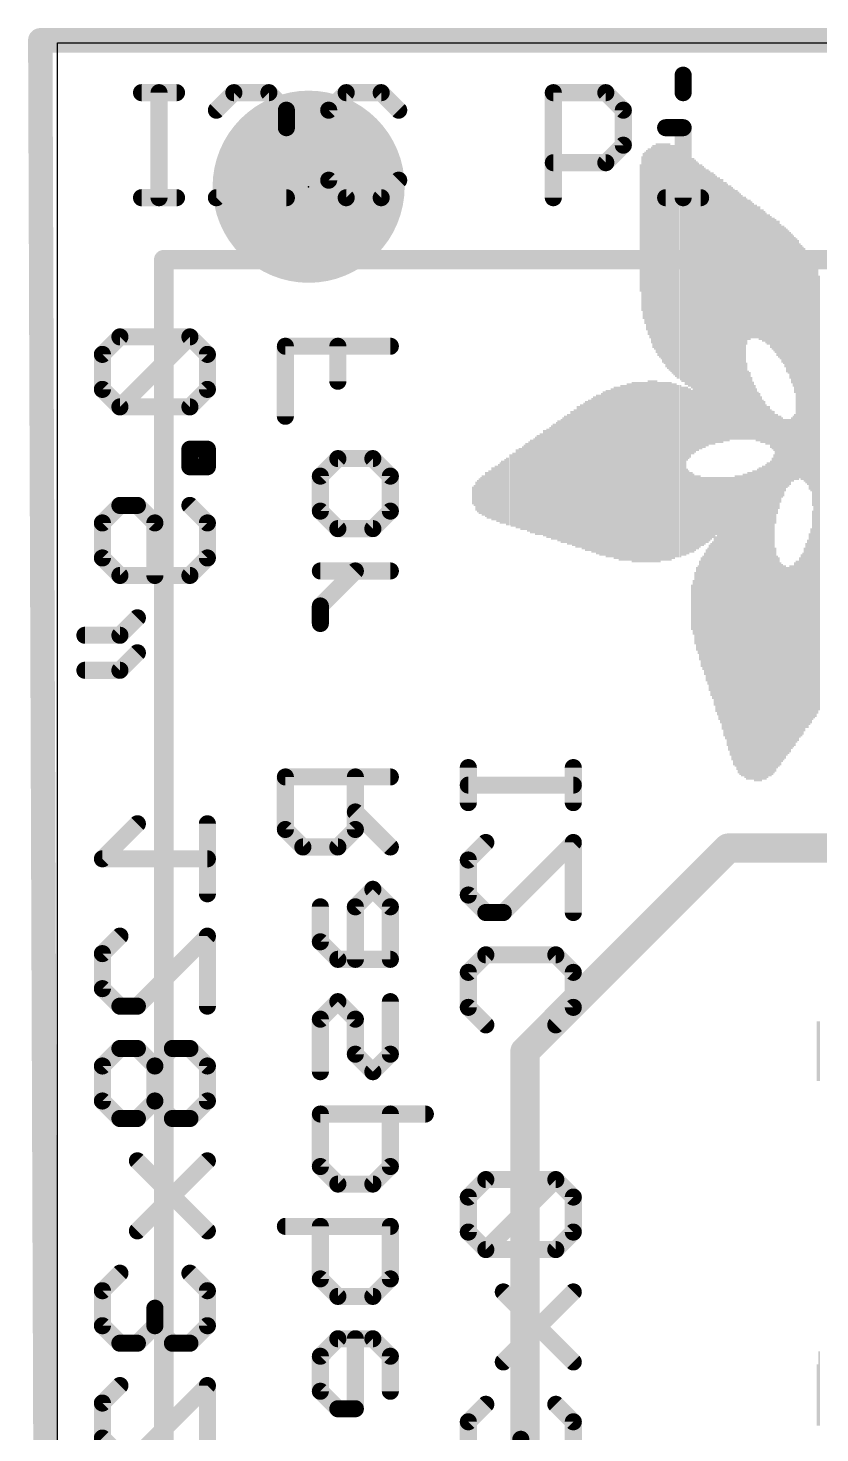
# Model space of a CAD drawing. Extents: x -0.3 to 20.4, y -13.3 to 21.5.
# Drawn here: x -0.3 to 7.94, y 6.87 to 21.49 of the extents above; entities that cross this region are included whole.
import ezdxf

# ---------------------------------------------------------------- set-up
doc = ezdxf.new("R2010")
doc.units = 0
for name, color, linetype in [('1', 12, 'CONTINUOUS'), ('16', 132, 'CONTINUOUS'), ('20', 53, 'CONTINUOUS'), ('21', 40, 'CONTINUOUS'), ('22', 6, 'CONTINUOUS'), ('24', 6, 'CONTINUOUS'), ('30', 253, 'CONTINUOUS')]:
    doc.layers.add(name, color=color, linetype=linetype)

# ---------------------------------------------------------------- blocks, each defined once
blk = doc.blocks.new('PIE')
at = {"const_width": 0.5}
blk.add_lwpolyline([(0, -0.25, 1), (0, 0.25, 1), (0, -0.25)], format="xyb", dxfattribs=at)
blk = doc.blocks.new('RECT')
blk.add_solid([(-0.5, -0.5), (0.5, -0.5), (-0.5, 0.5), (0.5, 0.5)])

msp = doc.modelspace()

# ---------------------------------------------------------------- linework, layer by layer
at = {"layer": '1', "const_width": 0.254}
for points in [[(20.2692, 21.3614), (-0.1778, 21.3614)], [(-0.1778, 21.3614), (-0.0508, -13.208)]]:
    msp.add_lwpolyline(points, dxfattribs=at)
at = {"layer": '1', "const_width": 0.127}
for points in [[(-0.1778, 21.4249, 1), (-0.1778, 21.2979)], [(-0.1143, 21.3616, 1), (-0.2413, 21.3612)]]:
    msp.add_lwpolyline(points, format="xyb", dxfattribs=at)
at = {"layer": '16'}
for points, const_width in [([(20.2692, 21.3614), (-0.1778, 21.3614)], 0.254), ([(-0.1778, 21.3614), (-0.0508, -13.208)], 0.254), ([(4.869, 10.838), (6.985, 12.954)], 0.3048), ([(6.985, 12.954), (13.2588, 12.954)], 0.3048), ([(4.869, 2.286), (4.869, 10.838)], 0.3048)]:
    msp.add_lwpolyline(points, dxfattribs=dict(at, const_width=const_width))
for points, const_width in [([(-0.1778, 21.4249, 1), (-0.1778, 21.2979)], 0.127), ([(-0.1143, 21.3616, 1), (-0.2413, 21.3612)], 0.127), ([(6.985, 13.0302, 1), (6.985, 12.8778)], 0.1524), ([(7.0389, 12.9001, 1), (6.9311, 13.0079)], 0.1524), ([(4.9452, 10.838, 1), (4.7928, 10.838)], 0.1524), ([(4.8151, 10.8919, 1), (4.9229, 10.7841)], 0.1524)]:
    msp.add_lwpolyline(points, format="xyb", dxfattribs=dict(at, const_width=const_width))
at = {"layer": '20'}
for p, q in [((0, -10.7696), (0, 21.336)), ((0, 21.336), (16.764, 21.336))]:
    msp.add_line(p, q, dxfattribs=at)
at = {"layer": '21'}
for points, const_width in [([(6.5601, 20.9984, 1), (6.4712, 20.9984)], 0.0889), ([(0.8763, 20.8607, 1), (0.8763, 20.7718)], 0.0889), ([(1.1029, 20.8162, 1), (1.014, 20.8162)], 0.0889), ([(1.2407, 20.7718, 1), (1.2407, 20.8607)], 0.0889), ([(1.8381, 20.8607, 1), (1.8381, 20.7718)], 0.0889), ([(1.8695, 20.7848, 1), (1.8067, 20.8477)], 0.0889), ([(2.2339, 20.8477, 1), (2.171, 20.7848)], 0.0889), ([(2.2025, 20.7718, 1), (2.2025, 20.8607)], 0.0889), ([(3.0075, 20.8607, 1), (3.0075, 20.7718)], 0.0889), ([(3.0389, 20.7848, 1), (2.9761, 20.8477)], 0.0889), ([(3.4033, 20.8477, 1), (3.3404, 20.7848)], 0.0889), ([(3.3719, 20.7718, 1), (3.3719, 20.8607)], 0.0889), ([(5.2085, 20.8162, 1), (5.1196, 20.8162)], 0.0889), ([(5.1641, 20.8607, 1), (5.1641, 20.7718)], 0.0889), ([(5.7421, 20.8477, 1), (5.6792, 20.7848)], 0.0889), ([(5.7107, 20.7718, 1), (5.7107, 20.8607)], 0.0889), ([(6.4712, 20.8162, 1), (6.5601, 20.8162)], 0.0889), ([(1.6245, 20.6655, 1), (1.6873, 20.6026)], 0.0889), ([(2.4291, 20.634, 1), (2.3402, 20.634)], 0.0889), ([(2.3532, 20.6026, 1), (2.4161, 20.6655)], 0.0889), ([(2.8697, 20.634, 1), (2.7808, 20.634)], 0.0889), ([(2.7939, 20.6655, 1), (2.8567, 20.6026)], 0.0889), ([(3.5226, 20.6026, 1), (3.5855, 20.6655)], 0.0889), ([(5.9373, 20.634, 1), (5.8484, 20.634)], 0.0889), ([(5.8614, 20.6026, 1), (5.9243, 20.6655)], 0.0889), ([(2.3402, 20.4519, 1), (2.4291, 20.4519)], 0.0889), ([(2.4161, 20.4204, 1), (2.3532, 20.4833)], 0.0889), ([(6.3335, 20.4963, 1), (6.3335, 20.4074)], 0.0889), ([(6.5601, 20.4519, 1), (6.4712, 20.4519)], 0.0889), ([(6.5157, 20.4074, 1), (6.5157, 20.4963)], 0.0889), ([(5.9243, 20.2382, 1), (5.8614, 20.3011)], 0.0889), ([(5.8484, 20.2697, 1), (5.9373, 20.2697)], 0.0889), ([(5.1641, 20.1319, 1), (5.1641, 20.043)], 0.0889), ([(5.6792, 20.1189, 1), (5.7421, 20.056)], 0.0889), ([(5.7107, 20.043, 1), (5.7107, 20.1319)], 0.0889), ([(2.8567, 19.9367, 1), (2.7939, 19.8739)], 0.0889), ([(2.7808, 19.9053, 1), (2.8697, 19.9053)], 0.0889), ([(3.5855, 19.8739, 1), (3.5226, 19.9367)], 0.0889), ([(0.8763, 19.7676, 1), (0.8763, 19.6787)], 0.0889), ([(1.014, 19.7231, 1), (1.1029, 19.7231)], 0.0889), ([(1.2407, 19.6787, 1), (1.2407, 19.7676)], 0.0889), ([(1.6559, 19.7676, 1), (1.6559, 19.6787)], 0.0889), ([(1.6245, 19.7545, 1), (1.6873, 19.6917)], 0.0889), ([(2.3847, 19.6787, 1), (2.3847, 19.7676)], 0.0889), ([(3.0075, 19.7676, 1), (3.0075, 19.6787)], 0.0889), ([(2.9761, 19.6917, 1), (3.0389, 19.7545)], 0.0889), ([(3.3404, 19.7545, 1), (3.4033, 19.6917)], 0.0889), ([(3.3719, 19.6787, 1), (3.3719, 19.7676)], 0.0889), ([(5.1196, 19.7231, 1), (5.2085, 19.7231)], 0.0889), ([(6.3335, 19.7676, 1), (6.3335, 19.6787)], 0.0889), ([(6.4712, 19.7231, 1), (6.5601, 19.7231)], 0.0889), ([(6.6979, 19.6787, 1), (6.6979, 19.7676)], 0.0889), ([(1.1588, 19.078, 1), (1.0572, 19.078)], 0.1016), ([(1.108, 19.1288, 1), (1.108, 19.0272)], 0.1016)]:
    msp.add_lwpolyline(points, format="xyb", dxfattribs=dict(at, const_width=const_width))
for points, const_width in [([(6.5157, 20.9984), (6.5157, 20.8162)], 0.1778), ([(0.8763, 20.8162), (1.2407, 20.8162)], 0.1778), ([(1.0585, 19.7231), (1.0585, 20.8162)], 0.1778), ([(1.8381, 20.8162), (1.6559, 20.634)], 0.1778), ([(2.2025, 20.8162), (1.8381, 20.8162)], 0.1778), ([(2.3847, 20.634), (2.2025, 20.8162)], 0.1778), ([(3.0075, 20.8162), (2.8253, 20.634)], 0.1778), ([(3.3719, 20.8162), (3.0075, 20.8162)], 0.1778), ([(3.554, 20.634), (3.3719, 20.8162)], 0.1778), ([(5.1641, 19.7231), (5.1641, 20.8162)], 0.1778), ([(5.1641, 20.8162), (5.7107, 20.8162)], 0.1778), ([(5.7107, 20.8162), (5.8928, 20.634)], 0.1778), ([(2.3847, 20.4519), (2.3847, 20.634)], 0.1778), ([(2.8253, 20.634), (2.8253, 19.9053)], 0.1778), ([(5.8928, 20.634), (5.8928, 20.2697)], 0.1778), ([(1.6559, 19.7231), (2.3847, 20.4519)], 0.1778), ([(6.3335, 20.4519), (6.5157, 20.4519)], 0.1778), ([(6.5157, 20.4519), (6.5157, 19.7231)], 0.1778), ([(5.8928, 20.2697), (5.7107, 20.0875)], 0.1778), ([(5.7107, 20.0875), (5.1641, 20.0875)], 0.1778), ([(2.8253, 19.9053), (3.0075, 19.7231)], 0.1778), ([(3.3719, 19.7231), (3.554, 19.9053)], 0.1778), ([(0.8763, 19.7231), (1.2407, 19.7231)], 0.1778), ([(2.3847, 19.7231), (1.6559, 19.7231)], 0.1778), ([(3.0075, 19.7231), (3.3719, 19.7231)], 0.1778), ([(6.3335, 19.7231), (6.6979, 19.7231)], 0.1778), ([(1.108, -10.922), (1.108, 19.078)], 0.2032), ([(12.433, 19.078), (1.108, 19.078)], 0.2032)]:
    msp.add_lwpolyline(points, dxfattribs=dict(at, const_width=const_width))
at = {"layer": '22', "const_width": 0.1778}
for points in [[(0.6512, 18.2745), (0.469, 18.0923)], [(1.3799, 18.2745), (0.6512, 18.2745)], [(1.3799, 18.2745), (0.6512, 17.5457)], [(1.5621, 18.0923), (1.3799, 18.2745)], [(0.469, 18.0923), (0.469, 17.7279)], [(1.5621, 17.7279), (1.5621, 18.0923)], [(3.4671, 18.177), (2.374, 18.177)], [(2.374, 18.177), (2.374, 17.4483)], [(2.9205, 18.177), (2.9205, 17.8127)], [(0.469, 17.7279), (0.6512, 17.5457)], [(1.3799, 17.5457), (1.5621, 17.7279)], [(0.6512, 17.5457), (1.3799, 17.5457)], [(1.5621, 17.1051), (1.3799, 17.1051)], [(1.3799, 17.1051), (1.3799, 16.9229)], [(1.5621, 16.9229), (1.5621, 17.1051)], [(1.3799, 16.9229), (1.5621, 16.9229)], [(2.7383, 16.8255), (2.9205, 17.0076)], [(2.9205, 17.0076), (3.2849, 17.0076)], [(3.2849, 17.0076), (3.4671, 16.8255)], [(2.7383, 16.4611), (2.7383, 16.8255)], [(3.4671, 16.8255), (3.4671, 16.4611)], [(0.469, 16.3382), (0.6512, 16.5204)], [(0.6512, 16.5204), (0.8333, 16.5204)], [(0.8333, 16.5204), (1.0155, 16.3382)], [(1.3799, 16.5204), (1.5621, 16.3382)], [(2.9205, 16.2789), (2.7383, 16.4611)], [(3.4671, 16.4611), (3.2849, 16.2789)], [(0.469, 15.9738), (0.469, 16.3382)], [(1.0155, 16.3382), (1.0155, 15.7916)], [(1.5621, 16.3382), (1.5621, 15.9738)], [(3.2849, 16.2789), (2.9205, 16.2789)], [(0.6512, 15.7916), (0.469, 15.9738)], [(1.5621, 15.9738), (1.3799, 15.7916)], [(1.3799, 15.7916), (0.6512, 15.7916)], [(3.4671, 15.8383), (2.7383, 15.8383)], [(3.1027, 15.8383), (2.7383, 15.4739)], [(2.7383, 15.4739), (2.7383, 15.2917)], [(0.6512, 15.1688), (0.8333, 15.351)], [(0.2868, 15.1688), (0.6512, 15.1688)], [(0.6512, 14.8044), (0.8333, 14.9866)], [(0.2868, 14.8044), (0.6512, 14.8044)], [(3.4671, 13.6944), (2.374, 13.6944)], [(2.374, 13.6944), (2.374, 13.1478)], [(3.1027, 13.1478), (3.1027, 13.6944)], [(4.279, 13.7918), (4.279, 13.4274)], [(5.3721, 13.7918), (5.3721, 13.4274)], [(5.3721, 13.6096), (4.279, 13.6096)], [(3.1027, 13.33), (3.4671, 12.9656)], [(0.8333, 13.2071), (0.469, 12.8427)], [(1.5621, 13.2071), (1.5621, 12.4784)], [(2.374, 13.1478), (2.5562, 12.9656)], [(2.9205, 12.9656), (3.1027, 13.1478)], [(2.5562, 12.9656), (2.9205, 12.9656)], [(4.279, 12.83), (4.4612, 13.0122)], [(5.3721, 13.0122), (4.6433, 12.2834)], [(5.3721, 12.2834), (5.3721, 13.0122)], [(0.469, 12.8427), (1.5621, 12.8427)], [(4.279, 12.4656), (4.279, 12.83)], [(3.2849, 12.525), (3.1027, 12.3428)], [(3.4671, 12.3428), (3.2849, 12.525)], [(2.7383, 12.3428), (2.7383, 11.9784)], [(3.1027, 12.3428), (3.1027, 11.7962)], [(3.4671, 11.7962), (3.4671, 12.3428)], [(4.4612, 12.2834), (4.279, 12.4656)], [(4.6433, 12.2834), (4.4612, 12.2834)], [(0.469, 11.8555), (0.6512, 12.0377)], [(1.5621, 12.0377), (0.8333, 11.309)], [(1.5621, 11.309), (1.5621, 12.0377)], [(2.7383, 11.9784), (2.9205, 11.7962)], [(0.469, 11.4911), (0.469, 11.8555)], [(2.9205, 11.7962), (3.4671, 11.7962)], [(4.279, 11.6606), (4.4612, 11.8428)], [(4.4612, 11.8428), (5.1899, 11.8428)], [(5.1899, 11.8428), (5.3721, 11.6606)], [(4.279, 11.2962), (4.279, 11.6606)], [(5.3721, 11.6606), (5.3721, 11.2962)], [(0.6512, 11.309), (0.469, 11.4911)], [(2.9205, 11.3556), (2.7383, 11.1734)], [(3.1027, 11.1734), (2.9205, 11.3556)], [(3.4671, 11.3556), (3.4671, 10.809)], [(0.8333, 11.309), (0.6512, 11.309)], [(2.7383, 11.1734), (2.7383, 10.6268)], [(3.1027, 10.809), (3.1027, 11.1734)], [(4.4612, 11.1141), (4.279, 11.2962)], [(5.3721, 11.2962), (5.1899, 11.1141)], [(0.6512, 10.8683), (0.469, 10.6861)], [(0.8333, 10.8683), (0.6512, 10.8683)], [(1.0155, 10.6861), (0.8333, 10.8683)], [(1.1977, 10.8683), (1.0155, 10.6861)], [(1.3799, 10.8683), (1.1977, 10.8683)], [(1.5621, 10.6861), (1.3799, 10.8683)], [(3.2849, 10.6268), (3.1027, 10.809)], [(3.4671, 10.809), (3.2849, 10.6268)], [(0.469, 10.6861), (0.469, 10.3217)], [(1.0155, 10.6861), (1.0155, 10.3217)], [(1.5621, 10.3217), (1.5621, 10.6861)], [(0.469, 10.3217), (0.6512, 10.1396)], [(0.8333, 10.1396), (1.0155, 10.3217)], [(1.0155, 10.3217), (1.1977, 10.1396)], [(1.3799, 10.1396), (1.5621, 10.3217)], [(3.8315, 10.1862), (2.7383, 10.1862)], [(2.7383, 10.1862), (2.7383, 9.6396)], [(3.4671, 9.6396), (3.4671, 10.1862)], [(0.6512, 10.1396), (0.8333, 10.1396)], [(1.1977, 10.1396), (1.3799, 10.1396)], [(0.8333, 9.6989), (1.5621, 8.9702)], [(1.5621, 9.6989), (0.8333, 8.9702)], [(2.7383, 9.6396), (2.9205, 9.4574)], [(3.2849, 9.4574), (3.4671, 9.6396)], [(2.9205, 9.4574), (3.2849, 9.4574)], [(4.4612, 9.504), (4.279, 9.3218)], [(5.1899, 9.504), (4.4612, 9.504)], [(5.1899, 9.504), (4.4612, 8.7753)], [(5.3721, 9.3218), (5.1899, 9.504)], [(4.279, 9.3218), (4.279, 8.9574)], [(5.3721, 8.9574), (5.3721, 9.3218)], [(2.374, 9.0168), (3.4671, 9.0168)], [(2.7383, 8.4702), (2.7383, 9.0168)], [(3.4671, 9.0168), (3.4671, 8.4702)], [(4.279, 8.9574), (4.4612, 8.7753)], [(5.1899, 8.7753), (5.3721, 8.9574)], [(4.4612, 8.7753), (5.1899, 8.7753)], [(0.6512, 8.5295), (0.469, 8.3473)], [(1.5621, 8.3473), (1.3799, 8.5295)], [(2.9205, 8.288), (2.7383, 8.4702)], [(3.4671, 8.4702), (3.2849, 8.288)], [(0.469, 8.3473), (0.469, 7.983)], [(1.5621, 7.983), (1.5621, 8.3473)], [(3.2849, 8.288), (2.9205, 8.288)], [(4.6433, 8.3346), (5.3721, 7.6059)], [(5.3721, 8.3346), (4.6433, 7.6059)], [(1.0155, 7.983), (1.0155, 8.1651)], [(0.469, 7.983), (0.6512, 7.8008)], [(0.8333, 7.8008), (1.0155, 7.983)], [(1.0155, 7.983), (1.1977, 7.8008)], [(1.3799, 7.8008), (1.5621, 7.983)], [(2.9205, 7.8474), (2.7383, 7.6652)], [(3.2849, 7.8474), (2.9205, 7.8474)], [(3.1027, 7.1186), (3.1027, 7.8474)], [(3.4671, 7.6652), (3.2849, 7.8474)], [(0.6512, 7.8008), (0.8333, 7.8008)], [(1.1977, 7.8008), (1.3799, 7.8008)], [(2.7383, 7.6652), (2.7383, 7.3008)], [(3.4671, 7.3008), (3.4671, 7.6652)], [(0.469, 7.1779), (0.6512, 7.3601)], [(1.5621, 7.3601), (0.8333, 6.6314)], [(1.5621, 6.6314), (1.5621, 7.3601)], [(2.7383, 7.3008), (2.9205, 7.1186)], [(0.469, 6.8136), (0.469, 7.1779)], [(2.9205, 7.1186), (3.1027, 7.1186)], [(4.4612, 7.1652), (4.279, 6.983)], [(5.3721, 6.983), (5.1899, 7.1652)], [(4.279, 6.983), (4.279, 6.6187)], [(5.3721, 6.6187), (5.3721, 6.983)], [(0.6512, 6.6314), (0.469, 6.8136)], [(4.8255, 6.6187), (4.8255, 6.8008)]]:
    msp.add_lwpolyline(points, dxfattribs=at)
at = {"layer": '22', "const_width": 0.0889}
for points in [[(0.6512, 18.3189, 1), (0.6512, 18.23)], [(0.6826, 18.2431, 1), (0.6197, 18.3059)], [(1.4113, 18.3059, 1), (1.3485, 18.2431)], [(1.4113, 18.2431, 1), (1.3485, 18.3059)], [(1.3799, 18.23, 1), (1.3799, 18.3189)], [(0.5134, 18.0923, 1), (0.4245, 18.0923)], [(0.4375, 18.1237, 1), (0.5004, 18.0609)], [(1.6066, 18.0923, 1), (1.5176, 18.0923)], [(1.5307, 18.0609, 1), (1.5935, 18.1237)], [(2.4184, 18.177, 1), (2.3295, 18.177)], [(2.374, 18.2215, 1), (2.374, 18.1326)], [(2.965, 18.177, 1), (2.8761, 18.177)], [(3.4671, 18.1326, 1), (3.4671, 18.2215)], [(2.8761, 17.8127, 1), (2.965, 17.8127)], [(0.5004, 17.7594, 1), (0.4375, 17.6965)], [(0.4245, 17.7279, 1), (0.5134, 17.7279)], [(1.5176, 17.7279, 1), (1.6066, 17.7279)], [(1.5935, 17.6965, 1), (1.5307, 17.7594)], [(0.6197, 17.5772, 1), (0.6826, 17.5143)], [(0.6512, 17.5902, 1), (0.6512, 17.5013)], [(0.6197, 17.5143, 1), (0.6826, 17.5772)], [(1.3485, 17.5772, 1), (1.4113, 17.5143)], [(1.3799, 17.5013, 1), (1.3799, 17.5902)], [(2.3295, 17.4483, 1), (2.4184, 17.4483)], [(1.4244, 17.1051, 1), (1.3355, 17.1051)], [(1.3799, 17.1495, 1), (1.3799, 17.0606)], [(1.6066, 17.1051, 1), (1.5176, 17.1051)], [(1.5621, 17.0606, 1), (1.5621, 17.1495)], [(1.3799, 16.9674, 1), (1.3799, 16.8785)], [(1.3355, 16.9229, 1), (1.4244, 16.9229)], [(1.5176, 16.9229, 1), (1.6066, 16.9229)], [(1.5621, 16.8785, 1), (1.5621, 16.9674)], [(2.9205, 17.0521, 1), (2.9205, 16.9632)], [(2.952, 16.9762, 1), (2.8891, 17.0391)], [(3.3163, 17.0391, 1), (3.2535, 16.9762)], [(3.2849, 16.9632, 1), (3.2849, 17.0521)], [(2.7069, 16.8569, 1), (2.7698, 16.794)], [(2.7828, 16.8255, 1), (2.6939, 16.8255)], [(3.5116, 16.8255, 1), (3.4227, 16.8255)], [(3.4357, 16.794, 1), (3.4985, 16.8569)], [(0.6512, 16.5649, 1), (0.6512, 16.476)], [(0.6826, 16.489, 1), (0.6197, 16.5518)], [(0.8648, 16.5518, 1), (0.8019, 16.489)], [(0.8333, 16.476, 1), (0.8333, 16.5649)], [(1.4113, 16.5518, 1), (1.3485, 16.489)], [(2.7698, 16.4925, 1), (2.7069, 16.4297)], [(3.4985, 16.4297, 1), (3.4357, 16.4925)], [(0.5134, 16.3382, 1), (0.4245, 16.3382)], [(0.4375, 16.3696, 1), (0.5004, 16.3068)], [(1.06, 16.3382, 1), (0.9711, 16.3382)], [(0.9841, 16.3068, 1), (1.047, 16.3696)], [(1.6066, 16.3382, 1), (1.5176, 16.3382)], [(1.5307, 16.3068, 1), (1.5935, 16.3696)], [(2.6939, 16.4611, 1), (2.7828, 16.4611)], [(3.4227, 16.4611, 1), (3.5116, 16.4611)], [(2.9205, 16.3233, 1), (2.9205, 16.2344)], [(2.8891, 16.2475, 1), (2.952, 16.3103)], [(3.2535, 16.3103, 1), (3.3163, 16.2475)], [(3.2849, 16.2344, 1), (3.2849, 16.3233)], [(0.5004, 16.0053, 1), (0.4375, 15.9424)], [(0.4245, 15.9738, 1), (0.5134, 15.9738)], [(1.5176, 15.9738, 1), (1.6066, 15.9738)], [(1.5935, 15.9424, 1), (1.5307, 16.0053)], [(0.6512, 15.8361, 1), (0.6512, 15.7472)], [(0.6197, 15.7602, 1), (0.6826, 15.8231)], [(0.9711, 15.7916, 1), (1.06, 15.7916)], [(1.3485, 15.8231, 1), (1.4113, 15.7602)], [(1.3799, 15.7472, 1), (1.3799, 15.8361)], [(2.7383, 15.8827, 1), (2.7383, 15.7938)], [(3.1342, 15.8068, 1), (3.0713, 15.8697)], [(3.4671, 15.7938, 1), (3.4671, 15.8827)], [(2.7069, 15.5053, 1), (2.7698, 15.4424)], [(2.7828, 15.4739, 1), (2.6939, 15.4739)], [(0.8648, 15.3196, 1), (0.8019, 15.3824)], [(0.2868, 15.2133, 1), (0.2868, 15.1244)], [(0.6197, 15.2002, 1), (0.6826, 15.1374)], [(0.6512, 15.1244, 1), (0.6512, 15.2133)], [(2.6939, 15.2917, 1), (2.7828, 15.2917)], [(0.8648, 14.9552, 1), (0.8019, 15.0181)], [(0.2868, 14.8489, 1), (0.2868, 14.76)], [(0.6197, 14.8359, 1), (0.6826, 14.773)], [(0.6512, 14.76, 1), (0.6512, 14.8489)], [(2.4184, 13.6944, 1), (2.3295, 13.6944)], [(2.374, 13.7388, 1), (2.374, 13.6499)], [(3.1472, 13.6944, 1), (3.0583, 13.6944)], [(3.4671, 13.6499, 1), (3.4671, 13.7388)], [(4.3234, 13.7918, 1), (4.2345, 13.7918)], [(5.4166, 13.7918, 1), (5.3277, 13.7918)], [(4.279, 13.6541, 1), (4.279, 13.5652)], [(5.3721, 13.5652, 1), (5.3721, 13.6541)], [(4.2345, 13.4274, 1), (4.3234, 13.4274)], [(5.3277, 13.4274, 1), (5.4166, 13.4274)], [(3.1342, 13.3614, 1), (3.0713, 13.2986)], [(0.8648, 13.1757, 1), (0.8019, 13.2385)], [(1.6066, 13.2071, 1), (1.5176, 13.2071)], [(2.3295, 13.1478, 1), (2.4184, 13.1478)], [(2.4054, 13.1792, 1), (2.3425, 13.1164)], [(3.0583, 13.1478, 1), (3.1472, 13.1478)], [(3.1342, 13.1164, 1), (3.0713, 13.1792)], [(2.5562, 13.0101, 1), (2.5562, 12.9212)], [(2.5247, 12.9342, 1), (2.5876, 12.997)], [(2.8891, 12.997, 1), (2.952, 12.9342)], [(2.9205, 12.9212, 1), (2.9205, 13.0101)], [(3.4357, 12.9342, 1), (3.4985, 12.997)], [(4.4926, 12.9808, 1), (4.4297, 13.0436)], [(5.4166, 13.0122, 1), (5.3277, 13.0122)], [(5.4035, 12.9808, 1), (5.3407, 13.0436)], [(0.4375, 12.8742, 1), (0.5004, 12.8113)], [(0.469, 12.8872, 1), (0.469, 12.7983)], [(1.5621, 12.7983, 1), (1.5621, 12.8872)], [(4.3234, 12.83, 1), (4.2345, 12.83)], [(4.2475, 12.8614, 1), (4.3104, 12.7986)], [(3.3163, 12.5564, 1), (3.2535, 12.4935)], [(3.3163, 12.4935, 1), (3.2535, 12.5564)], [(1.5176, 12.4784, 1), (1.6066, 12.4784)], [(2.7828, 12.3428, 1), (2.6939, 12.3428)], [(3.1472, 12.3428, 1), (3.0583, 12.3428)], [(3.5116, 12.3428, 1), (3.4227, 12.3428)], [(4.3104, 12.4971, 1), (4.2475, 12.4342)], [(4.2345, 12.4656, 1), (4.3234, 12.4656)], [(3.0713, 12.3742, 1), (3.1342, 12.3113)], [(3.4357, 12.3113, 1), (3.4985, 12.3742)], [(4.4612, 12.3279, 1), (4.4612, 12.239)], [(4.4297, 12.252, 1), (4.4926, 12.3149)], [(4.6119, 12.3149, 1), (4.6748, 12.252)], [(4.6433, 12.239, 1), (4.6433, 12.3279)], [(5.3277, 12.2834, 1), (5.4166, 12.2834)], [(0.6826, 12.0063, 1), (0.6197, 12.0691)], [(1.6066, 12.0377, 1), (1.5176, 12.0377)], [(1.5935, 12.0063, 1), (1.5307, 12.0691)], [(2.7698, 12.0098, 1), (2.7069, 11.947)], [(2.6939, 11.9784, 1), (2.7828, 11.9784)], [(0.5134, 11.8555, 1), (0.4245, 11.8555)], [(0.4375, 11.887, 1), (0.5004, 11.8241)], [(2.9205, 11.8407, 1), (2.9205, 11.7518)], [(2.8891, 11.7648, 1), (2.952, 11.8276)], [(3.4671, 11.7518, 1), (3.4671, 11.8407)], [(4.4612, 11.8873, 1), (4.4612, 11.7984)], [(4.4926, 11.8114, 1), (4.4297, 11.8742)], [(5.2213, 11.8742, 1), (5.1585, 11.8114)], [(5.1899, 11.7984, 1), (5.1899, 11.8873)], [(3.0583, 11.7962, 1), (3.1472, 11.7962)], [(3.4227, 11.7962, 1), (3.5116, 11.7962)], [(4.3234, 11.6606, 1), (4.2345, 11.6606)], [(4.2475, 11.692, 1), (4.3104, 11.6292)], [(5.4166, 11.6606, 1), (5.3277, 11.6606)], [(5.3407, 11.6292, 1), (5.4035, 11.692)], [(0.5004, 11.5226, 1), (0.4375, 11.4597)], [(0.4245, 11.4911, 1), (0.5134, 11.4911)], [(2.952, 11.387, 1), (2.8891, 11.3241)], [(2.952, 11.3241, 1), (2.8891, 11.387)], [(3.5116, 11.3556, 1), (3.4227, 11.3556)], [(0.6512, 11.3534, 1), (0.6512, 11.2645)], [(0.6197, 11.2775, 1), (0.6826, 11.3404)], [(0.8019, 11.3404, 1), (0.8648, 11.2775)], [(0.8333, 11.2645, 1), (0.8333, 11.3534)], [(1.5176, 11.309, 1), (1.6066, 11.309)], [(2.7828, 11.1734, 1), (2.6939, 11.1734)], [(3.1472, 11.1734, 1), (3.0583, 11.1734)], [(4.3104, 11.3277, 1), (4.2475, 11.2648)], [(4.2345, 11.2962, 1), (4.3234, 11.2962)], [(5.3277, 11.2962, 1), (5.4166, 11.2962)], [(5.4035, 11.2648, 1), (5.3407, 11.3277)], [(2.7069, 11.2048, 1), (2.7698, 11.1419)], [(3.0713, 11.1419, 1), (3.1342, 11.2048)], [(4.4297, 11.0826, 1), (4.4926, 11.1455)], [(5.1585, 11.1455, 1), (5.2213, 11.0826)], [(0.6512, 10.9128, 1), (0.6512, 10.8239)], [(0.6826, 10.8369, 1), (0.6197, 10.8997)], [(0.8648, 10.8997, 1), (0.8019, 10.8369)], [(0.8333, 10.8239, 1), (0.8333, 10.9128)], [(1.1977, 10.9128, 1), (1.1977, 10.8239)], [(1.2292, 10.8369, 1), (1.1663, 10.8997)], [(1.4113, 10.8997, 1), (1.3485, 10.8369)], [(1.3799, 10.8239, 1), (1.3799, 10.9128)], [(3.1342, 10.8404, 1), (3.0713, 10.7776)], [(3.0583, 10.809, 1), (3.1472, 10.809)], [(3.4227, 10.809, 1), (3.5116, 10.809)], [(3.4985, 10.7776, 1), (3.4357, 10.8404)], [(0.5134, 10.6861, 1), (0.4245, 10.6861)], [(0.4375, 10.7176, 1), (0.5004, 10.6547)], [(1.06, 10.6861, 1), (0.9711, 10.6861)], [(0.9841, 10.7176, 1), (1.047, 10.6547)], [(0.9841, 10.6547, 1), (1.047, 10.7176)], [(1.6066, 10.6861, 1), (1.5176, 10.6861)], [(1.5307, 10.6547, 1), (1.5935, 10.7176)], [(3.2535, 10.6582, 1), (3.3163, 10.5954)], [(3.2535, 10.5954, 1), (3.3163, 10.6582)], [(2.6939, 10.6268, 1), (2.7828, 10.6268)], [(0.5004, 10.3532, 1), (0.4375, 10.2903)], [(1.047, 10.3532, 1), (0.9841, 10.2903)], [(1.047, 10.2903, 1), (0.9841, 10.3532)], [(1.5935, 10.2903, 1), (1.5307, 10.3532)], [(0.4245, 10.3217, 1), (0.5134, 10.3217)], [(0.9711, 10.3217, 1), (1.06, 10.3217)], [(1.5176, 10.3217, 1), (1.6066, 10.3217)], [(2.7383, 10.2306, 1), (2.7383, 10.1417)], [(2.7828, 10.1862, 1), (2.6939, 10.1862)], [(3.5116, 10.1862, 1), (3.4227, 10.1862)], [(3.8315, 10.1417, 1), (3.8315, 10.2306)], [(0.6512, 10.184, 1), (0.6512, 10.0951)], [(0.6197, 10.1081, 1), (0.6826, 10.171)], [(0.8019, 10.171, 1), (0.8648, 10.1081)], [(0.8333, 10.0951, 1), (0.8333, 10.184)], [(1.1977, 10.184, 1), (1.1977, 10.0951)], [(1.1663, 10.1081, 1), (1.2292, 10.171)], [(1.3485, 10.171, 1), (1.4113, 10.1081)], [(1.3799, 10.0951, 1), (1.3799, 10.184)], [(0.8648, 9.7303, 1), (0.8019, 9.6675)], [(1.5935, 9.6675, 1), (1.5307, 9.7303)], [(2.7698, 9.671, 1), (2.7069, 9.6082)], [(2.6939, 9.6396, 1), (2.7828, 9.6396)], [(3.4227, 9.6396, 1), (3.5116, 9.6396)], [(3.4985, 9.6082, 1), (3.4357, 9.671)], [(2.9205, 9.5019, 1), (2.9205, 9.413)], [(2.8891, 9.426, 1), (2.952, 9.4888)], [(3.2535, 9.4888, 1), (3.3163, 9.426)], [(3.2849, 9.413, 1), (3.2849, 9.5019)], [(4.4612, 9.5485, 1), (4.4612, 9.4596)], [(4.4926, 9.4726, 1), (4.4297, 9.5354)], [(5.2213, 9.5354, 1), (5.1585, 9.4726)], [(5.2213, 9.4726, 1), (5.1585, 9.5354)], [(5.1899, 9.4596, 1), (5.1899, 9.5485)], [(4.3234, 9.3218, 1), (4.2345, 9.3218)], [(4.2475, 9.3533, 1), (4.3104, 9.2904)], [(5.4166, 9.3218, 1), (5.3277, 9.3218)], [(5.3407, 9.2904, 1), (5.4035, 9.3533)], [(2.374, 9.0612, 1), (2.374, 8.9723)], [(2.7828, 9.0168, 1), (2.6939, 9.0168)], [(3.5116, 9.0168, 1), (3.4227, 9.0168)], [(3.4671, 8.9723, 1), (3.4671, 9.0612)], [(0.8019, 9.0016, 1), (0.8648, 8.9387)], [(1.5307, 8.9387, 1), (1.5935, 9.0016)], [(4.3104, 8.9889, 1), (4.2475, 8.926)], [(4.2345, 8.9574, 1), (4.3234, 8.9574)], [(5.3277, 8.9574, 1), (5.4166, 8.9574)], [(5.4035, 8.926, 1), (5.3407, 8.9889)], [(4.4297, 8.8067, 1), (4.4926, 8.7438)], [(4.4612, 8.8197, 1), (4.4612, 8.7308)], [(4.4297, 8.7438, 1), (4.4926, 8.8067)], [(5.1585, 8.8067, 1), (5.2213, 8.7438)], [(5.1899, 8.7308, 1), (5.1899, 8.8197)], [(0.6826, 8.4981, 1), (0.6197, 8.561)], [(1.4113, 8.561, 1), (1.3485, 8.4981)], [(2.7698, 8.5016, 1), (2.7069, 8.4388)], [(2.6939, 8.4702, 1), (2.7828, 8.4702)], [(3.4227, 8.4702, 1), (3.5116, 8.4702)], [(3.4985, 8.4388, 1), (3.4357, 8.5016)], [(0.5134, 8.3473, 1), (0.4245, 8.3473)], [(0.4375, 8.3788, 1), (0.5004, 8.3159)], [(1.6066, 8.3473, 1), (1.5176, 8.3473)], [(1.5307, 8.3159, 1), (1.5935, 8.3788)], [(2.9205, 8.3325, 1), (2.9205, 8.2436)], [(2.8891, 8.2566, 1), (2.952, 8.3194)], [(3.2535, 8.3194, 1), (3.3163, 8.2566)], [(3.2849, 8.2436, 1), (3.2849, 8.3325)], [(4.6748, 8.366, 1), (4.6119, 8.3032)], [(5.4035, 8.3032, 1), (5.3407, 8.366)], [(1.06, 8.1651, 1), (0.9711, 8.1651)], [(0.5004, 8.0144, 1), (0.4375, 7.9515)], [(1.047, 8.0144, 1), (0.9841, 7.9515)], [(1.047, 7.9515, 1), (0.9841, 8.0144)], [(1.5935, 7.9515, 1), (1.5307, 8.0144)], [(0.4245, 7.983, 1), (0.5134, 7.983)], [(0.9711, 7.983, 1), (1.06, 7.983)], [(1.5176, 7.983, 1), (1.6066, 7.983)], [(2.9205, 7.8918, 1), (2.9205, 7.8029)], [(2.952, 7.8159, 1), (2.8891, 7.8788)], [(3.1472, 7.8474, 1), (3.0583, 7.8474)], [(3.3163, 7.8788, 1), (3.2535, 7.8159)], [(3.2849, 7.8029, 1), (3.2849, 7.8918)], [(0.6512, 7.8452, 1), (0.6512, 7.7563)], [(0.6197, 7.7693, 1), (0.6826, 7.8322)], [(0.8019, 7.8322, 1), (0.8648, 7.7693)], [(0.8333, 7.7563, 1), (0.8333, 7.8452)], [(1.1977, 7.8452, 1), (1.1977, 7.7563)], [(1.1663, 7.7693, 1), (1.2292, 7.8322)], [(1.3485, 7.8322, 1), (1.4113, 7.7693)], [(1.3799, 7.7563, 1), (1.3799, 7.8452)], [(2.7828, 7.6652, 1), (2.6939, 7.6652)], [(3.5116, 7.6652, 1), (3.4227, 7.6652)], [(2.7069, 7.6966, 1), (2.7698, 7.6338)], [(3.4357, 7.6338, 1), (3.4985, 7.6966)], [(4.6119, 7.6373, 1), (4.6748, 7.5744)], [(5.3407, 7.5744, 1), (5.4035, 7.6373)], [(0.6826, 7.3287, 1), (0.6197, 7.3916)], [(1.6066, 7.3601, 1), (1.5176, 7.3601)], [(1.5935, 7.3287, 1), (1.5307, 7.3916)], [(2.7698, 7.3322, 1), (2.7069, 7.2694)], [(2.6939, 7.3008, 1), (2.7828, 7.3008)], [(3.4227, 7.3008, 1), (3.5116, 7.3008)], [(0.5134, 7.1779, 1), (0.4245, 7.1779)], [(0.4375, 7.2094, 1), (0.5004, 7.1465)], [(2.9205, 7.1631, 1), (2.9205, 7.0742)], [(2.8891, 7.0872, 1), (2.952, 7.15)], [(3.1027, 7.0742, 1), (3.1027, 7.1631)], [(4.4926, 7.1338, 1), (4.4297, 7.1966)], [(5.2213, 7.1966, 1), (5.1585, 7.1338)], [(3.0583, 7.1186, 1), (3.1472, 7.1186)], [(4.3234, 6.983, 1), (4.2345, 6.983)], [(4.2475, 7.0145, 1), (4.3104, 6.9516)], [(5.4166, 6.983, 1), (5.3277, 6.983)], [(5.3407, 6.9516, 1), (5.4035, 7.0145)], [(0.5004, 6.845, 1), (0.4375, 6.7821)], [(4.87, 6.8008, 1), (4.7811, 6.8008)]]:
    msp.add_lwpolyline(points, format="xyb", dxfattribs=at)
at = {"layer": '24'}
msp.add_point((2.6162, 19.8374), dxfattribs=at)
at = {"layer": '30'}
for points, const_width in [([(2.6162, 20.5874, 0.4142), (1.8662, 19.8374)], 0.5), ([(3.3662, 19.8374, 0.4142), (2.6162, 20.5874)], 0.5), ([(2.6162, 20.7124, 1), (2.6162, 20.4624)], 0.25), ([(2.6162, 20.4624, 1), (2.6162, 20.7124)], 0.25), ([(1.8662, 19.8374, 0.4142), (2.6162, 19.0874)], 0.5), ([(1.9912, 19.8374, 1), (1.7412, 19.8374)], 0.25), ([(2.6162, 19.0874, 0.4142), (3.3662, 19.8374)], 0.5), ([(3.4912, 19.8374, 1), (3.2412, 19.8374)], 0.25), ([(1.7412, 19.8374, 1), (1.9912, 19.8374)], 0.25), ([(3.2412, 19.8374, 1), (3.4912, 19.8374)], 0.25), ([(2.6162, 19.2124, 1), (2.6162, 18.9624)], 0.25), ([(2.6162, 18.9624, 1), (2.6162, 19.2124)], 0.25)]:
    msp.add_lwpolyline(points, format="xyb", dxfattribs=dict(at, const_width=const_width))

# ---------------------------------------------------------------- block references
at = {"layer": '16'}
msp.add_blockref('PIE', (2.6162, 19.8374), dxfattribs=at)
at = {"layer": '22', "rotation": 270}
for p, xscale, yscale in [((6.1041, 19.3239), 1.7267, 0.0168), ((6.1209, 19.3071), 1.7937, 0.0168), ((6.1377, 19.2819), 1.8776, 0.0167), ((6.1544, 19.2651), 1.9446, 0.0168), ((6.1712, 19.2484), 1.9781, 0.0168), ((6.188, 19.2316), 2.0452, 0.0167), ((6.2047, 19.2149), 2.1123, 0.0168), ((6.2215, 19.2065), 2.1291, 0.0168), ((6.2383, 19.1981), 2.1793, 0.0167), ((6.255, 19.1813), 2.2128, 0.0168), ((6.2717, 19.1729), 2.2296, 0.0167), ((6.2885, 19.1646), 2.2463, 0.0168), ((6.3053, 19.1478), 2.2799, 0.0168), ((6.322, 19.1394), 2.2966, 0.0167), ((6.3388, 19.1226), 2.3302, 0.0168), ((6.3556, 19.1143), 2.3469, 0.0168), ((6.3723, 19.1059), 2.3637, 0.0167), ((6.3891, 19.0892), 2.3637, 0.0168), ((6.4059, 19.0808), 2.3805, 0.0168), ((6.4226, 19.0724), 2.3973, 0.0167), ((6.4394, 19.0556), 2.3972, 0.0168), ((6.4562, 19.0388), 2.3972, 0.0168), ((6.4729, 19.0388), 2.3972, 0.0167), ((6.4897, 19.0221), 2.3973, 0.0168), ((6.5065, 19.0137), 2.414, 0.0167), ((6.5232, 19.0053), 2.3972, 0.0168), ((6.54, 18.9802), 2.4141, 0.0168), ((6.0706, 19.4077), 1.3243, 0.0168), ((6.0874, 19.349), 1.6093, 0.0167), ((6.5568, 18.9718), 2.3973, 0.0167), ((6.5735, 18.9634), 2.414, 0.0168), ((6.5903, 18.955), 2.3972, 0.0168), ((6.6071, 18.9383), 2.3973, 0.0167), ((6.6238, 18.5946), 3.0846, 0.0168), ((6.6406, 18.5946), 3.051, 0.0168), ((6.6574, 18.5946), 3.0175, 0.0167), ((6.6741, 18.5862), 3.0008, 0.0168), ((6.6909, 18.5862), 2.9672, 0.0167), ((6.7076, 18.5862), 2.9672, 0.0168), ((6.7244, 18.5861), 2.9337, 0.0168), ((6.7412, 18.5778), 2.917, 0.0167), ((6.7579, 18.5778), 2.8834, 0.0168), ((6.7747, 18.5778), 2.8834, 0.0168), ((6.7915, 18.5779), 2.8499, 0.0167), ((6.8082, 18.5694), 2.8331, 0.0168), ((6.825, 18.5694), 2.8331, 0.0168), ((6.8418, 18.5611), 2.8163, 0.0167), ((6.8585, 18.5611), 2.7829, 0.0168), ((6.8753, 18.5526), 2.7661, 0.0168), ((6.8921, 18.5526), 2.7661, 0.0167), ((6.9088, 18.5443), 2.7493, 0.0168), ((6.9256, 18.5443), 2.7493, 0.0167), ((6.9423, 18.5359), 2.699, 0.0168), ((6.9591, 18.5359), 2.699, 0.0168), ((6.9759, 18.5275), 2.6822, 0.0167), ((6.9926, 18.5191), 2.6655, 0.0168), ((7.0094, 18.5276), 2.6487, 0.0168), ((7.0262, 18.5191), 2.6319, 0.0167), ((7.0429, 18.5108), 2.6151, 0.0168), ((7.0597, 18.5024), 2.5984, 0.0168), ((7.0765, 18.5024), 2.5984, 0.0167), ((7.0932, 18.494), 2.5816, 0.0168), ((7.11, 18.4856), 2.5649, 0.0167), ((7.1267, 18.4773), 2.5481, 0.0168), ((7.1435, 18.4688), 2.5313, 0.0168), ((7.1603, 18.4688), 2.5313, 0.0167), ((7.177, 18.955), 1.5256, 0.0168), ((7.1938, 18.9718), 1.4585, 0.0168), ((7.2106, 18.9718), 1.4585, 0.0167), ((7.2273, 18.9718), 1.4249, 0.0168), ((7.2441, 18.9634), 1.4082, 0.0168), ((7.2609, 18.955), 1.3914, 0.0167), ((7.2776, 18.955), 1.3914, 0.0168), ((7.2944, 18.9466), 1.3746, 0.0168), ((7.3112, 18.9382), 1.3914, 0.0167), ((7.3279, 18.9215), 1.3579, 0.0168), ((7.3447, 18.9131), 1.3746, 0.0167), ((7.3614, 18.9047), 1.3579, 0.0168), ((7.3782, 18.888), 1.3579, 0.0168), ((7.395, 18.8712), 1.3579, 0.0167), ((7.4117, 18.8712), 1.3579, 0.0168), ((7.4285, 18.8461), 1.3747, 0.0168), ((7.4453, 18.8293), 1.3747, 0.0167), ((7.462, 18.8209), 1.3914, 0.0168), ((7.4788, 18.8041), 1.3914, 0.0168), ((7.4956, 18.779), 1.4082, 0.0167), ((7.5123, 18.7706), 1.425, 0.0168), ((7.5291, 18.7455), 1.4081, 0.0167), ((7.5458, 18.7203), 1.425, 0.0168), ((7.5626, 18.712), 1.4417, 0.0168), ((7.5794, 18.6867), 1.4585, 0.0167), ((7.5961, 18.6532), 1.4919, 0.0168), ((7.6129, 18.6365), 1.492, 0.0168), ((7.6297, 18.6029), 1.5255, 0.0167), ((7.6464, 18.5694), 1.5591, 0.0168), ((7.6632, 18.5443), 1.5758, 0.0168), ((7.68, 18.5023), 1.6261, 0.0167), ((7.6967, 18.0414), 2.5146, 0.0168), ((7.7135, 18.033), 2.4978, 0.0168), ((7.7303, 18.0246), 2.4476, 0.0167), ((7.747, 18.0079), 2.4475, 0.0168), ((7.7637, 17.9994), 2.4307, 0.0167), ((7.7805, 17.9827), 2.4308, 0.0168), ((7.7973, 17.9576), 2.4141, 0.0168), ((7.814, 17.9408), 2.414, 0.0167), ((7.8308, 17.8989), 2.4308, 0.0168), ((7.8476, 17.8821), 2.4308, 0.0168), ((7.8643, 17.7899), 2.5482, 0.0167), ((7.8811, 16.6667), 4.7274, 0.0168), ((7.8979, 16.6668), 4.6939, 0.0168), ((7.9146, 16.6667), 4.6268, 0.0167), ((7.9314, 16.65), 4.5263, 0.0168), ((7.177, 17.6055), 0.8046, 0.0168), ((7.1938, 17.5636), 0.7208, 0.0168), ((7.2106, 17.5553), 0.7041, 0.0167), ((7.2273, 17.5301), 0.6538, 0.0168), ((5.685, 16.8512), 1.7099, 0.0168), ((5.7018, 16.8512), 1.7099, 0.0168), ((5.7186, 16.8511), 1.7434, 0.0167), ((5.7353, 16.8511), 1.7434, 0.0168), ((5.7521, 16.8511), 1.7434, 0.0168), ((5.7689, 16.8595), 1.7602, 0.0167), ((5.7856, 16.8595), 1.7602, 0.0168), ((5.8024, 16.8595), 1.7938, 0.0168), ((5.8192, 16.8595), 1.7938, 0.0167), ((5.8359, 16.8595), 1.7938, 0.0168), ((5.8527, 16.8512), 1.8105, 0.0167), ((5.8694, 16.8595), 1.8272, 0.0168), ((5.8862, 16.8595), 1.8272, 0.0168), ((5.903, 16.8595), 1.8272, 0.0167), ((5.9197, 16.8595), 1.8272, 0.0168), ((5.9365, 16.8679), 1.844, 0.0168), ((5.9533, 16.8679), 1.844, 0.0167), ((5.97, 16.8679), 1.844, 0.0168), ((5.9868, 16.8679), 1.8776, 0.0168), ((6.0036, 16.8679), 1.8776, 0.0167), ((6.0203, 16.8679), 1.8776, 0.0168), ((6.0371, 16.8679), 1.8776, 0.0168), ((6.0539, 16.8679), 1.8776, 0.0167), ((6.0706, 16.8679), 1.8776, 0.0168), ((6.0874, 16.8679), 1.8776, 0.0167), ((6.1041, 16.8679), 1.8776, 0.0168), ((6.1209, 16.8679), 1.8776, 0.0168), ((6.1377, 16.8679), 1.8776, 0.0167), ((6.1544, 16.8763), 1.8943, 0.0168), ((6.1712, 16.8763), 1.8943, 0.0168), ((6.188, 16.8763), 1.8943, 0.0167), ((6.2047, 16.8763), 1.8943, 0.0168), ((6.2215, 16.8763), 1.8943, 0.0168), ((6.2383, 16.8763), 1.8943, 0.0167), ((6.255, 16.8679), 1.8776, 0.0168), ((6.2717, 16.8679), 1.8776, 0.0167), ((6.2885, 16.8763), 1.8608, 0.0168), ((6.3053, 16.8763), 1.8608, 0.0168), ((6.322, 16.8763), 1.8608, 0.0167), ((6.3388, 16.8763), 1.8608, 0.0168), ((6.3556, 16.8763), 1.8608, 0.0168), ((6.3723, 16.8763), 1.8608, 0.0167), ((6.3891, 16.8763), 1.8608, 0.0168), ((6.4059, 16.8763), 1.8273, 0.0168), ((6.4226, 16.8763), 1.8273, 0.0167), ((6.4394, 16.8847), 1.8105, 0.0168), ((6.4562, 16.8763), 1.7937, 0.0168), ((6.4729, 16.8763), 1.7937, 0.0167), ((6.4897, 16.8763), 1.7937, 0.0168), ((6.5065, 16.8763), 1.7602, 0.0167), ((6.5232, 16.8763), 1.7602, 0.0168), ((6.54, 16.8763), 1.7602, 0.0168), ((6.5568, 17.3708), 0.7712, 0.0167), ((6.5735, 17.3708), 0.7376, 0.0168), ((6.5903, 17.3792), 0.7208, 0.0168), ((6.6071, 17.3876), 0.6705, 0.0167), ((7.2441, 17.505), 0.6035, 0.0168), ((7.2609, 17.4882), 0.5699, 0.0167), ((7.2776, 17.463), 0.5532, 0.0168), ((7.2944, 17.4462), 0.5197, 0.0168), ((5.4168, 16.8176), 1.4752, 0.0168), ((5.4336, 16.8176), 1.4752, 0.0167), ((5.4503, 16.826), 1.492, 0.0168), ((5.4671, 16.8176), 1.5088, 0.0168), ((5.4839, 16.826), 1.5255, 0.0167), ((5.5006, 16.826), 1.5591, 0.0168), ((5.5174, 16.826), 1.5591, 0.0168), ((5.5342, 16.8344), 1.5759, 0.0167), ((5.5509, 16.8344), 1.5759, 0.0168), ((5.5677, 16.8344), 1.6093, 0.0168), ((5.5845, 16.8428), 1.6261, 0.0167), ((5.6012, 16.8428), 1.6261, 0.0168), ((5.618, 16.8428), 1.6597, 0.0168), ((5.6348, 16.8428), 1.6597, 0.0167), ((5.6515, 16.8344), 1.6764, 0.0168), ((5.6683, 16.8428), 1.6931, 0.0167), ((7.3112, 17.4379), 0.5029, 0.0167), ((7.3279, 17.4127), 0.4862, 0.0168), ((7.3447, 17.3959), 0.4527, 0.0167), ((7.3614, 17.3876), 0.4359, 0.0168), ((7.3782, 17.3625), 0.4191, 0.0168), ((7.395, 17.3541), 0.4023, 0.0167), ((7.4117, 17.3541), 0.4023, 0.0168), ((5.2157, 16.7757), 1.2573, 0.0167), ((5.2324, 16.7757), 1.2573, 0.0168), ((5.2492, 16.7757), 1.2908, 0.0167), ((5.2659, 16.7841), 1.3076, 0.0168), ((5.2827, 16.7925), 1.3243, 0.0168), ((5.2995, 16.7925), 1.3243, 0.0167), ((5.3162, 16.7925), 1.3579, 0.0168), ((5.333, 16.7925), 1.3579, 0.0168), ((5.3498, 16.8092), 1.3914, 0.0167), ((5.3665, 16.8008), 1.4082, 0.0168), ((5.3833, 16.8092), 1.425, 0.0168), ((5.4001, 16.8009), 1.4417, 0.0167), ((7.4285, 17.3205), 0.4024, 0.0168), ((7.4453, 17.3038), 0.4023, 0.0167), ((7.462, 17.2953), 0.4191, 0.0168), ((7.4788, 16.9014), 1.14, 0.0168), ((7.4956, 16.9517), 1.0394, 0.0167), ((7.5123, 16.9685), 0.9723, 0.0168), ((7.5291, 17.002), 0.9052, 0.0167), ((7.5458, 17.0188), 0.8382, 0.0168), ((7.5626, 17.0188), 0.8047, 0.0168), ((7.5794, 17.0439), 0.7544, 0.0167), ((7.5961, 17.0607), 0.7209, 0.0168), ((7.6129, 17.0691), 0.7041, 0.0168), ((7.6297, 17.0775), 0.6873, 0.0167), ((7.6464, 17.1026), 0.6706, 0.0168), ((7.6632, 17.111), 0.6873, 0.0168), ((7.68, 17.1278), 0.6873, 0.0167), ((4.9977, 16.7338), 1.0394, 0.0168), ((5.0145, 16.7338), 1.0394, 0.0167), ((5.0312, 16.7422), 1.0561, 0.0168), ((5.048, 16.7422), 1.0561, 0.0168), ((5.0648, 16.7505), 1.1064, 0.0167), ((5.0815, 16.7505), 1.1064, 0.0168), ((5.0983, 16.7506), 1.1399, 0.0168), ((5.1151, 16.7506), 1.1399, 0.0167), ((5.1318, 16.759), 1.1567, 0.0168), ((5.1486, 16.7589), 1.1902, 0.0168), ((5.1654, 16.7673), 1.207, 0.0167), ((5.1821, 16.7673), 1.207, 0.0168), ((5.1989, 16.7757), 1.2238, 0.0168), ((4.8133, 16.7002), 0.8382, 0.0168), ((4.83, 16.6919), 0.8549, 0.0167), ((4.8468, 16.7003), 0.8717, 0.0168), ((4.8636, 16.7087), 0.8885, 0.0168), ((4.8803, 16.717), 0.9052, 0.0167), ((4.8971, 16.7086), 0.922, 0.0168), ((4.9139, 16.717), 0.9388, 0.0168), ((4.9306, 16.7171), 0.9723, 0.0167), ((4.9474, 16.7171), 0.9723, 0.0168), ((4.9642, 16.7254), 0.989, 0.0168), ((4.9809, 16.7254), 1.0226, 0.0167), ((4.6121, 16.65), 0.6371, 0.0168), ((4.6289, 16.6583), 0.6538, 0.0168), ((4.6456, 16.6583), 0.6538, 0.0167), ((4.6624, 16.6667), 0.6706, 0.0168), ((4.6792, 16.6668), 0.7041, 0.0168), ((4.6959, 16.6668), 0.7041, 0.0167), ((4.7127, 16.6835), 0.7376, 0.0168), ((4.7295, 16.6751), 0.7544, 0.0168), ((4.7462, 16.6835), 0.7712, 0.0167), ((4.763, 16.6835), 0.7712, 0.0168), ((4.7798, 16.6919), 0.8215, 0.0168), ((4.7965, 16.6919), 0.8215, 0.0167), ((7.395, 15.3256), 3.2858, 0.0167), ((7.4117, 15.334), 3.269, 0.0168), ((7.4285, 15.3424), 3.2857, 0.0168), ((7.4453, 15.3676), 3.3025, 0.0167), ((7.462, 15.3927), 3.3193, 0.0168), ((4.411, 16.6248), 0.3856, 0.0167), ((4.4277, 16.6249), 0.4191, 0.0168), ((4.4445, 16.6249), 0.4191, 0.0168), ((4.4613, 16.6332), 0.4694, 0.0167), ((4.478, 16.6248), 0.4862, 0.0168), ((4.4948, 16.6332), 0.5029, 0.0168), ((4.5116, 16.6332), 0.5029, 0.0167), ((4.5283, 16.6416), 0.5532, 0.0168), ((4.5451, 16.6416), 0.5532, 0.0168), ((4.5619, 16.65), 0.5699, 0.0167), ((4.5786, 16.6416), 0.5867, 0.0168), ((4.5953, 16.65), 0.6035, 0.0167), ((6.5568, 16.4572), 0.8885, 0.0167), ((6.5735, 16.4488), 0.8717, 0.0168), ((6.5903, 16.4488), 0.8382, 0.0168), ((6.6071, 16.4488), 0.8382, 0.0167), ((6.6238, 16.4404), 0.8214, 0.0168), ((6.6406, 16.4404), 0.788, 0.0168), ((6.6574, 16.4488), 0.7712, 0.0167), ((6.6741, 16.4488), 0.7712, 0.0168), ((6.6909, 16.4572), 0.7544, 0.0167), ((6.7076, 16.4572), 0.7209, 0.0168), ((6.7244, 16.4572), 0.7209, 0.0168), ((6.7412, 16.4656), 0.7041, 0.0167), ((6.7579, 16.474), 0.6873, 0.0168), ((6.7747, 16.474), 0.6873, 0.0168), ((6.7915, 16.4823), 0.6706, 0.0167), ((6.8082, 16.4907), 0.6538, 0.0168), ((6.825, 16.4991), 0.637, 0.0168), ((6.8418, 15.6274), 2.3805, 0.0167), ((6.8585, 16.5159), 0.6035, 0.0168), ((6.8753, 15.5771), 2.4811, 0.0168), ((6.8921, 15.5519), 2.5314, 0.0167), ((6.9088, 15.5352), 2.5649, 0.0168), ((6.9256, 15.5016), 2.632, 0.0167), ((6.9423, 15.4681), 2.699, 0.0168), ((6.9591, 15.4514), 2.7325, 0.0168), ((6.9759, 15.4178), 2.7996, 0.0167), ((6.9926, 15.3927), 2.8499, 0.0168), ((7.0094, 15.3675), 2.9002, 0.0168), ((7.0262, 15.3424), 2.9505, 0.0167), ((7.0429, 15.3172), 3.0008, 0.0168), ((7.0597, 15.3173), 3.0343, 0.0168), ((7.0765, 15.3005), 3.0679, 0.0167), ((7.0932, 15.2837), 3.1014, 0.0168), ((7.11, 15.2754), 3.1181, 0.0167), ((7.1267, 15.267), 3.1349, 0.0168), ((7.1435, 15.2753), 3.1516, 0.0168), ((7.1603, 15.2669), 3.1684, 0.0167), ((7.177, 15.2586), 3.1851, 0.0168), ((7.1938, 15.267), 3.2019, 0.0168), ((7.2106, 15.267), 3.2019, 0.0167), ((7.2273, 15.267), 3.2019, 0.0168), ((7.2441, 15.2753), 3.2186, 0.0168), ((7.2609, 15.2669), 3.2354, 0.0167), ((7.2776, 15.2669), 3.2354, 0.0168), ((7.2944, 15.2753), 3.2522, 0.0168), ((7.3112, 15.2837), 3.269, 0.0167), ((7.3279, 15.2837), 3.269, 0.0168), ((7.3447, 15.3005), 3.2689, 0.0167), ((7.3614, 15.3005), 3.2689, 0.0168), ((7.3782, 15.3089), 3.2857, 0.0168), ((4.3272, 16.6248), 0.1844, 0.0167), ((4.3439, 16.6248), 0.218, 0.0168), ((4.3607, 16.6164), 0.3018, 0.0168), ((4.3775, 16.6165), 0.3353, 0.0167), ((4.3942, 16.6164), 0.3688, 0.0168), ((7.8643, 15.3759), 2.1793, 0.0167), ((7.8308, 15.2334), 1.995, 0.0168), ((7.8476, 15.2669), 2.0284, 0.0168), ((6.7915, 15.3508), 1.5255, 0.0167), ((6.8082, 15.334), 1.5926, 0.0168), ((6.825, 15.3256), 1.6428, 0.0168), ((6.8585, 15.2837), 1.8273, 0.0168), ((7.7973, 15.1664), 1.9279, 0.0168), ((7.814, 15.1831), 1.9614, 0.0167), ((6.6909, 15.4262), 1.0394, 0.0167), ((6.7076, 15.4094), 1.14, 0.0168), ((6.7244, 15.4011), 1.1903, 0.0168), ((6.7412, 15.3927), 1.2741, 0.0167), ((6.7579, 15.3759), 1.3746, 0.0168), ((6.7747, 15.3675), 1.425, 0.0168), ((7.4788, 14.9149), 2.3302, 0.0168), ((7.4956, 14.8898), 2.2129, 0.0167), ((7.5123, 14.8898), 2.1793, 0.0168), ((7.6967, 14.9987), 1.8944, 0.0168), ((7.7135, 15.0071), 1.8776, 0.0168), ((7.7303, 15.0406), 1.8776, 0.0167), ((7.747, 15.0658), 1.8943, 0.0168), ((7.7637, 15.0826), 1.8943, 0.0167), ((7.7805, 15.1245), 1.9111, 0.0168), ((6.6406, 15.4513), 0.7544, 0.0168), ((6.6574, 15.443), 0.8717, 0.0167), ((6.6741, 15.4346), 0.922, 0.0168), ((7.5291, 14.873), 2.1123, 0.0167), ((7.5458, 14.8814), 2.0619, 0.0168), ((7.5626, 14.8814), 2.0285, 0.0168), ((7.5794, 14.8898), 2.0117, 0.0167), ((7.5961, 14.8981), 1.9614, 0.0168), ((7.6129, 14.9065), 1.9446, 0.0168), ((7.6297, 14.9233), 1.9447, 0.0167), ((7.6464, 14.9401), 1.9111, 0.0168), ((7.6632, 14.9484), 1.8944, 0.0168), ((7.68, 14.9736), 1.9111, 0.0167), ((6.6071, 15.4597), 0.4694, 0.0167), ((6.6238, 15.4597), 0.57, 0.0168), ((7.9146, 10.8413), 0.6203, 0.0167), ((7.9314, 10.8413), 0.6203, 0.0168), ((7.9314, 7.3292), 0.7711, 0.0168), ((7.9146, 7.2621), 0.637, 0.0167)]:
    msp.add_blockref('RECT', p, dxfattribs=dict(at, xscale=xscale, yscale=yscale))
at = {"layer": '30', "xscale": 1.1016, "yscale": 1.1016}
msp.add_blockref('PIE', (2.6162, 19.8374), dxfattribs=at)

doc.saveas('drawing.dxf')
